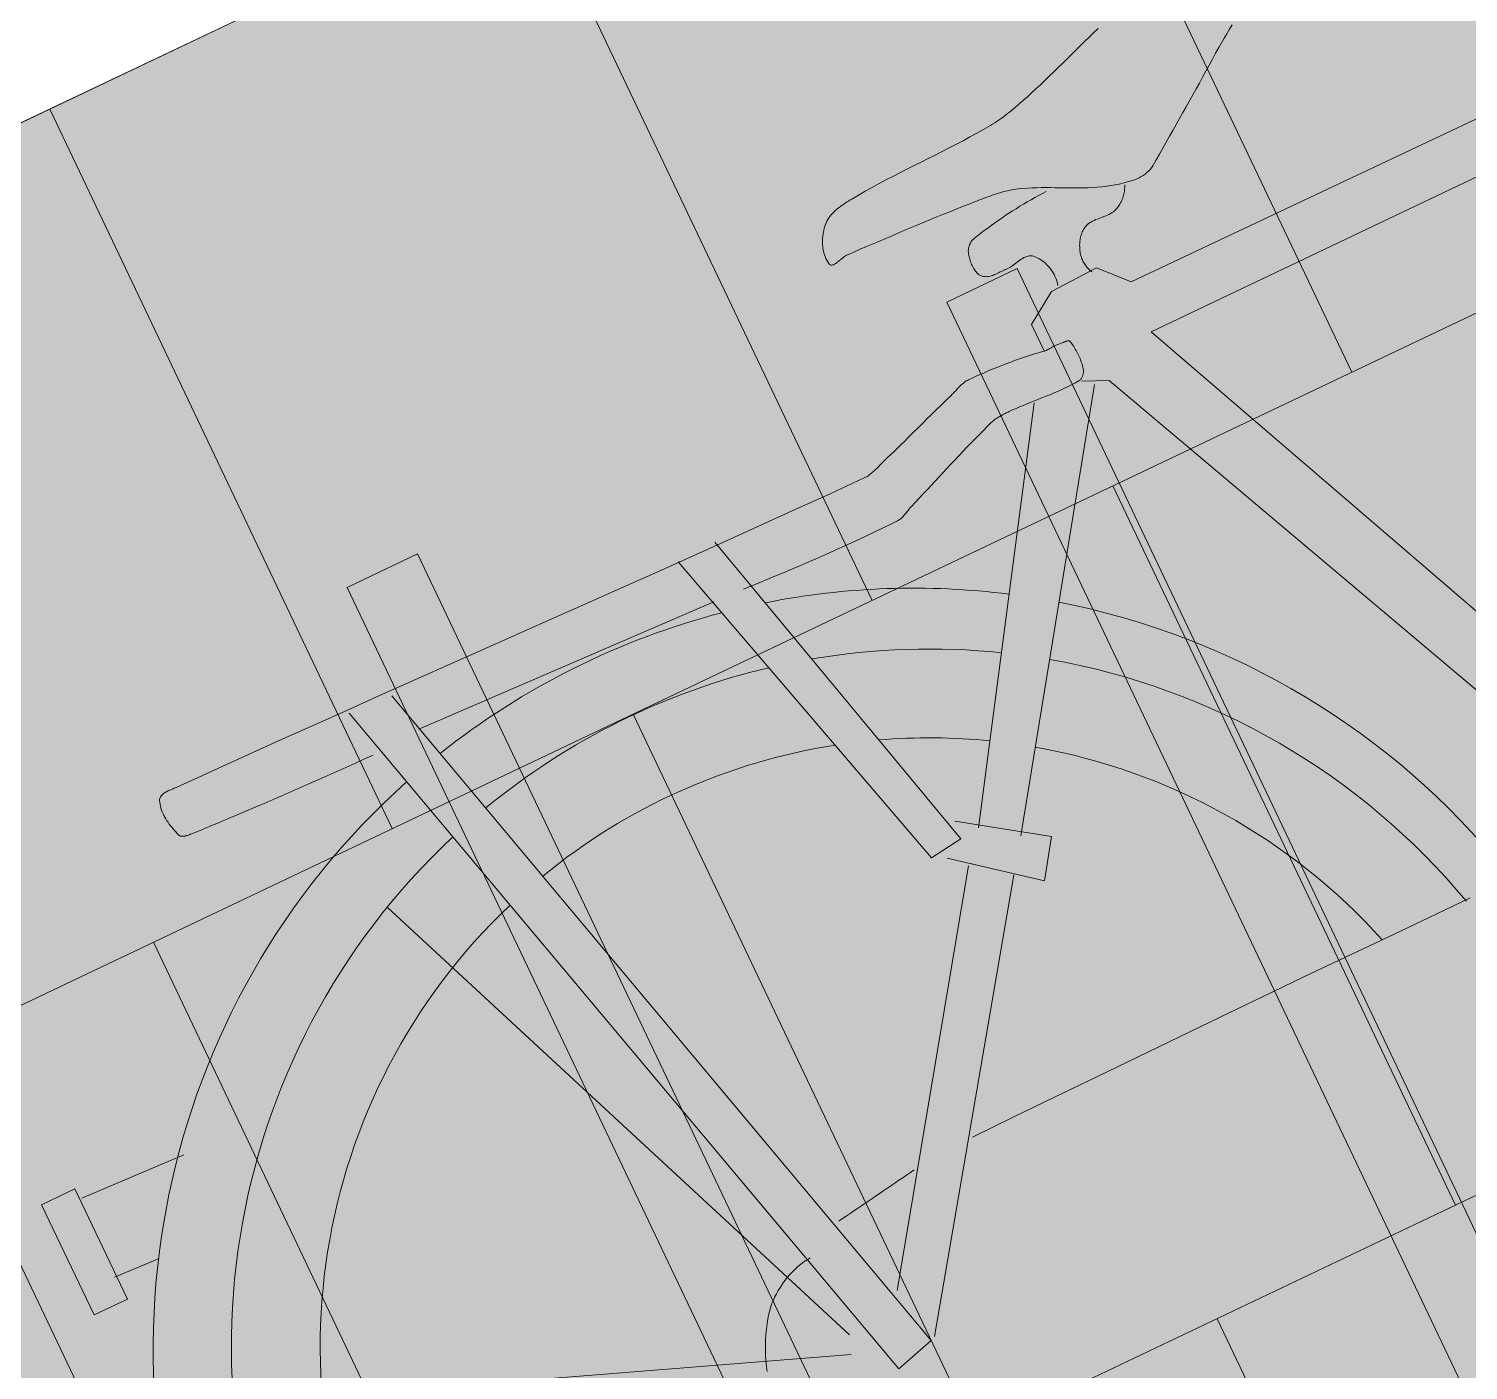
# Model space of a CAD drawing. Header units: metres. Extents: x 678805 to 1359287, y 2747329 to 5497370.
# Drawn here: x 679923.929 to 679925.013, y 2748806.676 to 2748807.686 of the extents above; entities that cross this region are included whole.
import ezdxf

# ---------------------------------------------------------------- set-up
doc = ezdxf.new("R2010")
doc.units = ezdxf.units.M
doc.linetypes.add('XREF_MON_SFT_TREES$0$HIDDEN', pattern=[0.375, 0.25, -0.125])
for name, color, linetype in [('00_XREF_MON_HSC_PAVEMENT', 7, 'Continuous'), ('00_XREF_TWQ_BUILDINGS', 7, 'Continuous'), ('00_XREF_TWQ_SFT_TREES', 7, 'Continuous'), ('XREF_MON_SFT_TREES$0$SL_TREE_CANOPY', 251, 'XREF_MON_SFT_TREES$0$HIDDEN')]:
    doc.layers.add(name, color=color, linetype=linetype)
doc.layers.add('XREF_MON_HSC_FURNITURE$0$03-PG-CBIncluded', color=8, linetype='Continuous', lineweight=5)
for name, color, linetype, lineweight, true_color in [('XREF_MON_HSC_PAVEMENT$0$02-L-Joints-Paviment_07_Precast Concrete Blocks 60X40', 7, 'Continuous', 5, 0x999999), ('XREF_MON_HSC_PAVEMENT$0$03-TR-Pavement_07_Precast Concrete Blocks 20X10', 7, 'Continuous', 5, 0x999999), ('XREF_MON_HSC_PAVEMENT$0$03-TR-Pavement_07_Precast Concrete Blocks 60X40', 7, 'Continuous', 5, 0x999999)]:
    doc.layers.add(name, color=color, linetype=linetype, lineweight=lineweight, true_color=true_color)
doc.layers.add('XREF_MON_SFT_TREES$0$SL_TREE_CERCIDIUM_FLORIDUM', color=7, linetype='Continuous', true_color=0xe0e000)
doc.layers.get('XREF_MON_SFT_TREES$0$SL_TREE_CERCIDIUM_FLORIDUM').off()

# ---------------------------------------------------------------- blocks, each defined once
blk = doc.blocks.new('XREF_MON_SFT_TREES$0$cercidium_floridum')
at = {"layer": 'XREF_MON_SFT_TREES$0$SL_TREE_CANOPY', "linetype": 'XREF_MON_SFT_TREES$0$HIDDEN'}
blk.add_circle((0, 0), 4.5, dxfattribs=at)
blk = doc.blocks.new('XREF_MON_SFT_TREES')
at = {"layer": 'XREF_MON_SFT_TREES$0$SL_TREE_CERCIDIUM_FLORIDUM', "rotation": 25.44812939262281}
blk.add_blockref('XREF_MON_SFT_TREES$0$cercidium_floridum', (679921.6629, 2748805.2112), dxfattribs=at)
blk = doc.blocks.new('XREF_MON_HSC_PAVEMENT')
at = {"layer": 'XREF_MON_HSC_PAVEMENT$0$03-TR-Pavement_07_Precast Concrete Blocks 20X10'}
h = blk.add_hatch(dxfattribs=at)
h.set_pattern_fill('ANSI31', color=256, scale=0.0315, angle=25.5)
h.set_pattern_definition([(70.5, (0, 0), (-0.094275932128, 0.033384858509), [])])
edge = h.paths.add_edge_path()
edge.add_line((679846.7466, 2748785.2543), (679848.5422, 2748781.4775))
edge.add_line((679848.5422, 2748781.4775), (679851.4282, 2748780.4376))
edge.add_line((679851.4282, 2748780.4376), (679855.2731, 2748782.2672))
edge.add_line((679855.2731, 2748782.2672), (679856.2771, 2748785.0943))
edge.add_line((679856.2771, 2748785.0943), (679859.1041, 2748784.0903))
edge.add_line((679859.1041, 2748784.0903), (679862.949, 2748785.9199))
edge.add_line((679862.949, 2748785.9199), (679863.953, 2748788.747))
edge.add_line((679863.953, 2748788.747), (679866.78, 2748787.743))
edge.add_line((679866.78, 2748787.743), (679870.6249, 2748789.5726))
edge.add_line((679870.6249, 2748789.5726), (679871.6291, 2748792.4001))
edge.add_line((679871.6291, 2748792.4001), (679874.4564, 2748791.3955))
edge.add_line((679874.4564, 2748791.3955), (679878.2941, 2748793.222))
edge.add_line((679878.2941, 2748793.222), (679879.3042, 2748796.0521))
edge.add_line((679879.3042, 2748796.0521), (679882.1319, 2748795.0485))
edge.add_line((679882.1319, 2748795.0485), (679885.9757, 2748796.8779))
edge.add_line((679885.9757, 2748796.8779), (679886.9462, 2748799.6107))
edge.add_line((679886.9462, 2748799.6107), (679886.98, 2748799.7043))
edge.add_line((679886.98, 2748799.7043), (679889.8065, 2748798.7005))
edge.add_line((679889.8065, 2748798.7005), (679893.6515, 2748800.5301))
edge.add_line((679893.6515, 2748800.5301), (679894.6548, 2748803.3569))
edge.add_line((679894.6548, 2748803.3569), (679897.4825, 2748802.3532))
edge.add_line((679897.4825, 2748802.3532), (679901.3268, 2748804.1825))
edge.add_line((679901.3268, 2748804.1825), (679902.3301, 2748807.0093))
edge.add_line((679902.3301, 2748807.0093), (679905.1578, 2748806.0056))
edge.add_line((679905.1578, 2748806.0056), (679909.0015, 2748807.8347))
edge.add_line((679909.0015, 2748807.8347), (679909.972, 2748810.5675))
edge.add_line((679909.972, 2748810.5675), (679912.8325, 2748809.6577))
edge.add_line((679912.8325, 2748809.6577), (679916.6768, 2748811.4871))
edge.add_line((679916.6768, 2748811.4871), (679917.6814, 2748814.3144))
edge.add_line((679917.6814, 2748814.3144), (679920.5084, 2748813.3104))
edge.add_line((679920.5084, 2748813.3104), (679924.3521, 2748815.1395))
edge.add_line((679924.3521, 2748815.1395), (679925.3564, 2748817.9659))
edge.add_line((679925.3564, 2748817.9659), (679928.1802, 2748816.9611))
edge.add_line((679928.1802, 2748816.9611), (679932.0253, 2748818.7909))
edge.add_line((679932.0253, 2748818.7909), (679933.0298, 2748821.6178))
edge.add_line((679933.0298, 2748821.6178), (679935.857, 2748820.6143))
edge.add_line((679935.857, 2748820.6143), (679939.7013, 2748822.4436))
edge.add_line((679939.7013, 2748822.4436), (679940.7049, 2748825.2698))
edge.add_line((679940.7049, 2748825.2698), (679943.5546, 2748824.2668))
edge.add_line((679943.5546, 2748824.2668), (679947.4752, 2748826.1436))
edge.add_line((679947.4752, 2748826.1436), (679948.5065, 2748829.0469))
edge.add_line((679948.5065, 2748829.0469), (679946.7081, 2748832.8263))
edge.add_line((679946.7081, 2748832.8263), (679846.7437, 2748785.2568))
at = {"layer": 'XREF_MON_HSC_PAVEMENT$0$02-L-Joints-Paviment_07_Precast Concrete Blocks 60X40'}
for points in [[(679924.6672, 2748807.9698), (679924.925, 2748807.428)], [(679924.306, 2748807.7979), (679924.5639, 2748807.2561)], [(679923.9448, 2748807.626), (679924.2027, 2748807.0842)], [(679924.7452, 2748807.3424), (679925.003, 2748806.8006)], [(679924.384, 2748807.1705), (679924.6418, 2748806.6288)], [(679924.0228, 2748806.9987), (679924.2806, 2748806.4569)], [(679924.8236, 2748806.7152), (679925.0814, 2748806.1735)]]:
    blk.add_lwpolyline(points, dxfattribs=at)
at = {"layer": 'XREF_MON_HSC_PAVEMENT$0$03-TR-Pavement_07_Precast Concrete Blocks 60X40'}
for p, q in [((679914.3718, 2748803.0706), (679964.5775, 2748826.9617)), ((679922.2192, 2748806.1404), (679928.3549, 2748809.0601)), ((679922.477, 2748805.5986), (679928.6127, 2748808.5183))]:
    blk.add_line(p, q, dxfattribs=at)
blk = doc.blocks.new('XREF_MON_HSC_FURNITURE$0$Bicycle rack')
at = {"true_color": 0xfcfcfc}
h = blk.add_hatch(color=7, dxfattribs=at)
h.dxf.hatch_style = 1
h.paths.add_polyline_path([(3659.3427, 29.6215), (3659.3427, 34.4316), (3657.5927, 34.4316), (3657.5927, 29.6215)])
at = {"color": 253}
for p, q in [((3658.1004, 31.5023), (3658.1004, 32.4019)), ((3658.0627, 32.3802), (3658.06, 31.5049)), ((3658.5797, 31.7142), (3658.1004, 31.5023)), ((3658.5871, 31.6699), (3658.12, 31.458)), ((3657.92, 31.6533), (3657.9179, 31.6566)), ((3657.9222, 31.65), (3657.92, 31.6533)), ((3657.9244, 31.6468), (3657.9222, 31.65)), ((3657.9267, 31.6435), (3657.9244, 31.6468)), ((3657.9289, 31.6403), (3657.9267, 31.6435)), ((3657.9319, 31.6362), (3657.9289, 31.6403)), ((3657.9349, 31.6321), (3657.9319, 31.6362)), ((3657.9379, 31.6279), (3657.9349, 31.6321)), ((3657.9409, 31.6238), (3657.9379, 31.6279)), ((3657.9439, 31.6196), (3657.9409, 31.6238)), ((3657.9469, 31.6155), (3657.9439, 31.6196)), ((3657.9498, 31.6113), (3657.9469, 31.6155)), ((3657.9528, 31.6072), (3657.9498, 31.6113)), ((3657.9557, 31.603), (3657.9528, 31.6072)), ((3657.9587, 31.5988), (3657.9557, 31.603)), ((3657.9616, 31.5947), (3657.9587, 31.5988)), ((3657.9646, 31.5905), (3657.9616, 31.5947)), ((3657.9675, 31.5863), (3657.9646, 31.5905)), ((3657.9705, 31.5821), (3657.9675, 31.5863)), ((3657.9734, 31.578), (3657.9705, 31.5821)), ((3657.9763, 31.5738), (3657.9734, 31.578)), ((3657.9792, 31.5696), (3657.9763, 31.5738)), ((3657.9822, 31.5654), (3657.9792, 31.5696)), ((3657.8769, 31.5643), (3657.8784, 31.5598)), ((3657.8784, 31.5598), (3657.8799, 31.5554)), ((3657.9851, 31.5612), (3657.9822, 31.5654)), ((3657.988, 31.557), (3657.9851, 31.5612)), ((3657.9889, 31.5555), (3657.988, 31.557)), ((3657.8799, 31.5554), (3657.8814, 31.551)), ((3657.8814, 31.551), (3657.883, 31.5466)), ((3657.883, 31.5466), (3657.8845, 31.5422)), ((3657.9897, 31.554), (3657.9889, 31.5555)), ((3657.9903, 31.5524), (3657.9897, 31.554)), ((3657.9908, 31.5508), (3657.9903, 31.5524)), ((3657.9912, 31.5491), (3657.9908, 31.5508)), ((3657.9915, 31.5474), (3657.9912, 31.5491)), ((3657.9916, 31.5456), (3657.9915, 31.5474)), ((3657.8845, 31.5422), (3657.8861, 31.5378)), ((3657.8861, 31.5378), (3657.8876, 31.5334)), ((3657.9909, 31.5347), (3657.9912, 31.5366)), ((3657.9912, 31.5366), (3657.9915, 31.5384)), ((3657.9915, 31.5384), (3657.9916, 31.5402)), ((3657.9917, 31.5439), (3657.9916, 31.5456)), ((3657.9916, 31.5402), (3657.9917, 31.5421)), ((3657.9917, 31.5421), (3657.9917, 31.5439)), ((3658.5885, 31.5013), (3658.5885, 31.536)), ((3657.8876, 31.5334), (3657.8892, 31.529)), ((3657.8892, 31.529), (3657.8907, 31.5246)), ((3657.8907, 31.5246), (3657.8922, 31.5202)), ((3657.9884, 31.524), (3657.9889, 31.5257)), ((3657.9889, 31.5257), (3657.9894, 31.5274)), ((3657.9894, 31.5274), (3657.9898, 31.5292)), ((3657.9898, 31.5292), (3657.9902, 31.531)), ((3657.9902, 31.531), (3657.9906, 31.5329)), ((3657.9906, 31.5329), (3657.9909, 31.5347)), ((3657.9919, 31.5318), (3657.9928, 31.5314)), ((3657.9928, 31.5314), (3657.9937, 31.531)), ((3657.9937, 31.531), (3657.9946, 31.5305)), ((3657.9946, 31.5305), (3657.9954, 31.53)), ((3657.9954, 31.53), (3657.9963, 31.5295)), ((3657.9963, 31.5295), (3657.9971, 31.5289)), ((3657.9971, 31.5289), (3657.9979, 31.5283)), ((3657.9979, 31.5283), (3657.9987, 31.5276)), ((3657.9987, 31.5276), (3657.9995, 31.527)), ((3657.9995, 31.527), (3658.0002, 31.5263)), ((3658.0002, 31.5263), (3658.0009, 31.5255)), ((3658.0009, 31.5255), (3658.0016, 31.5248)), ((3658.0016, 31.5248), (3658.0023, 31.524)), ((3657.8922, 31.5202), (3657.8937, 31.5157)), ((3657.8937, 31.5157), (3657.8952, 31.5113)), ((3657.9847, 31.5123), (3657.9859, 31.5156)), ((3657.9859, 31.5156), (3657.987, 31.5189)), ((3657.987, 31.5189), (3657.988, 31.5223)), ((3657.988, 31.5223), (3657.9884, 31.524)), ((3658.0023, 31.524), (3658.0029, 31.5232)), ((3658.0029, 31.5232), (3658.0035, 31.5223)), ((3658.0035, 31.5223), (3658.004, 31.5215)), ((3658.004, 31.5215), (3658.0045, 31.5206)), ((3658.0045, 31.5206), (3658.005, 31.5197)), ((3658.005, 31.5197), (3658.0054, 31.5188)), ((3658.0054, 31.5188), (3658.0058, 31.5179)), ((3658.0058, 31.5179), (3658.0062, 31.5167)), ((3658.0062, 31.5167), (3658.0065, 31.5154)), ((3658.0065, 31.5154), (3658.0067, 31.5142)), ((3658.0067, 31.5142), (3658.0068, 31.5129)), ((3657.8952, 31.5113), (3657.8966, 31.5069)), ((3657.8966, 31.5069), (3657.898, 31.5024)), ((3657.898, 31.5024), (3657.8994, 31.4979)), ((3657.9791, 31.4995), (3657.9806, 31.5026)), ((3657.9806, 31.5026), (3657.982, 31.5058)), ((3657.982, 31.5058), (3657.9834, 31.5091)), ((3657.9834, 31.5091), (3657.9847, 31.5123)), ((3658.0064, 31.5035), (3658.0063, 31.5021)), ((3658.0065, 31.5048), (3658.0064, 31.5035)), ((3658.0066, 31.5062), (3658.0065, 31.5048)), ((3658.0067, 31.5075), (3658.0066, 31.5062)), ((3658.0068, 31.5089), (3658.0067, 31.5075)), ((3658.0068, 31.5129), (3658.0069, 31.5115)), ((3658.0069, 31.5102), (3658.0068, 31.5089)), ((3658.0069, 31.5115), (3658.0069, 31.5102)), ((3658.06, 31.5049), (3658.0392, 31.4858)), ((3657.8994, 31.4979), (3657.9, 31.4961)), ((3657.9, 31.4961), (3657.9005, 31.4942)), ((3657.9005, 31.4942), (3657.9011, 31.4923)), ((3657.9011, 31.4923), (3657.9016, 31.4904)), ((3657.9745, 31.49), (3657.9761, 31.4931)), ((3657.9761, 31.4931), (3657.9776, 31.4963)), ((3657.9776, 31.4963), (3657.9791, 31.4995)), ((3658.0063, 31.5021), (3658.0062, 31.5008)), ((3658.0062, 31.5008), (3658.0062, 31.4995)), ((3658.0062, 31.4995), (3658.0062, 31.4981)), ((3658.0062, 31.4981), (3658.0063, 31.4968)), ((3658.0063, 31.4968), (3658.0064, 31.4956)), ((3658.0064, 31.4956), (3658.0067, 31.4943)), ((3658.0067, 31.4943), (3658.007, 31.4931)), ((3658.007, 31.4931), (3658.0075, 31.4919)), ((3658.0075, 31.4919), (3658.008, 31.491)), ((3658.5885, 31.4667), (3658.5885, 31.5013)), ((3657.9016, 31.4904), (3657.9022, 31.4885)), ((3657.9022, 31.4885), (3657.9027, 31.4866)), ((3657.9027, 31.4866), (3657.9033, 31.4847)), ((3657.9033, 31.4847), (3657.9038, 31.4828)), ((3657.9038, 31.4828), (3657.9043, 31.4809)), ((3657.9043, 31.4809), (3657.9047, 31.479)), ((3657.9698, 31.4805), (3657.9714, 31.4837)), ((3657.9714, 31.4837), (3657.973, 31.4868)), ((3657.973, 31.4868), (3657.9745, 31.49)), ((3658.008, 31.491), (3658.0084, 31.4901)), ((3658.0084, 31.4901), (3658.009, 31.4893)), ((3658.009, 31.4893), (3658.0096, 31.4885)), ((3658.0096, 31.4885), (3658.0102, 31.4877)), ((3658.0102, 31.4877), (3658.0109, 31.487)), ((3658.0109, 31.487), (3658.0116, 31.4863)), ((3658.0116, 31.4863), (3658.0124, 31.4856)), ((3658.0124, 31.4856), (3658.0132, 31.4849)), ((3658.0132, 31.4849), (3658.014, 31.4843)), ((3658.014, 31.4843), (3658.0148, 31.4837)), ((3658.0148, 31.4837), (3658.0157, 31.4831)), ((3658.0157, 31.4831), (3658.0166, 31.4826)), ((3658.0166, 31.4826), (3658.0175, 31.4821)), ((3658.0175, 31.4821), (3658.0184, 31.4816)), ((3658.0184, 31.4816), (3658.0194, 31.4812)), ((3658.0194, 31.4812), (3658.0203, 31.4808)), ((3658.0203, 31.4808), (3658.0213, 31.4804)), ((3658.0389, 31.4807), (3658.0397, 31.481)), ((3658.0392, 31.4858), (3658.0409, 31.4476)), ((3658.0397, 31.481), (3658.0405, 31.4814)), ((3657.9047, 31.479), (3657.9052, 31.4771)), ((3657.9052, 31.4771), (3657.9056, 31.4752)), ((3657.9056, 31.4752), (3657.906, 31.4733)), ((3657.906, 31.4733), (3657.9064, 31.4714)), ((3657.9064, 31.4714), (3657.9068, 31.4694)), ((3657.964, 31.4678), (3657.9654, 31.471)), ((3657.9654, 31.471), (3657.9668, 31.4742)), ((3657.9668, 31.4742), (3657.9683, 31.4774)), ((3657.9683, 31.4774), (3657.9698, 31.4805)), ((3657.971, 31.4762), (3657.9712, 31.473)), ((3657.9712, 31.473), (3657.9713, 31.4698)), ((3658.0213, 31.4804), (3658.0222, 31.48)), ((3658.0222, 31.48), (3658.0231, 31.4797)), ((3658.0231, 31.4797), (3658.024, 31.4795)), ((3658.024, 31.4795), (3658.0248, 31.4793)), ((3658.0248, 31.4793), (3658.0257, 31.4791)), ((3658.0257, 31.4791), (3658.0266, 31.4789)), ((3658.0266, 31.4789), (3658.0275, 31.4788)), ((3658.0275, 31.4788), (3658.0284, 31.4788)), ((3658.0284, 31.4788), (3658.0293, 31.4787)), ((3658.0293, 31.4787), (3658.0302, 31.4788)), ((3658.0302, 31.4788), (3658.0311, 31.4788)), ((3658.0311, 31.4788), (3658.032, 31.4789)), ((3658.032, 31.4789), (3658.0329, 31.479)), ((3658.0329, 31.479), (3658.0338, 31.4791)), ((3658.0338, 31.4791), (3658.0347, 31.4793)), ((3658.0347, 31.4793), (3658.0356, 31.4795)), ((3658.0356, 31.4795), (3658.0364, 31.4797)), ((3658.0364, 31.4797), (3658.0373, 31.48)), ((3658.0373, 31.48), (3658.0381, 31.4803)), ((3658.0381, 31.4803), (3658.0389, 31.4807)), ((3657.9068, 31.4694), (3657.9071, 31.4675)), ((3657.9071, 31.4675), (3657.9074, 31.4656)), ((3657.9074, 31.4656), (3657.9077, 31.4636)), ((3657.9077, 31.4636), (3657.9079, 31.4617)), ((3657.9079, 31.4617), (3657.9081, 31.4597)), ((3657.9081, 31.4597), (3657.9086, 31.4538)), ((3657.9602, 31.458), (3657.9614, 31.4613)), ((3657.9614, 31.4613), (3657.9626, 31.4646)), ((3657.9626, 31.4646), (3657.964, 31.4678)), ((3657.9713, 31.4698), (3657.9715, 31.4665)), ((3657.9715, 31.4665), (3657.9718, 31.4633)), ((3657.9718, 31.4633), (3657.972, 31.46)), ((3657.972, 31.46), (3657.9723, 31.4568)), ((3658.5885, 31.432), (3658.5885, 31.4667)), ((3657.9086, 31.4538), (3657.909, 31.448)), ((3657.9573, 31.4467), (3657.9576, 31.4483)), ((3657.9576, 31.4483), (3657.958, 31.45)), ((3657.958, 31.45), (3657.9584, 31.4516)), ((3657.9584, 31.4516), (3657.9588, 31.4532)), ((3657.9588, 31.4532), (3657.9592, 31.4548)), ((3657.9592, 31.4548), (3657.9597, 31.4564)), ((3657.9597, 31.4564), (3657.9602, 31.458)), ((3657.9723, 31.4568), (3657.9726, 31.4536)), ((3657.9726, 31.4536), (3657.973, 31.4503)), ((3657.973, 31.4503), (3657.9734, 31.4471)), ((3658.012, 31.4477), (3658.0131, 31.4487)), ((3658.0131, 31.4487), (3658.0143, 31.4496)), ((3658.0143, 31.4496), (3658.0155, 31.4504)), ((3658.0155, 31.4504), (3658.0168, 31.4512)), ((3658.0168, 31.4512), (3658.0182, 31.4519)), ((3658.0182, 31.4519), (3658.0196, 31.4525)), ((3658.0196, 31.4525), (3658.021, 31.453)), ((3658.021, 31.453), (3658.0225, 31.4535)), ((3658.0225, 31.4535), (3658.0239, 31.4539)), ((3658.0239, 31.4539), (3658.0255, 31.4543)), ((3658.0255, 31.4543), (3658.027, 31.4545)), ((3658.027, 31.4545), (3658.0285, 31.4547)), ((3658.0285, 31.4547), (3658.03, 31.4548)), ((3658.03, 31.4548), (3658.0315, 31.4548)), ((3658.0315, 31.4548), (3658.033, 31.4548)), ((3658.033, 31.4548), (3658.0345, 31.4546)), ((3658.0345, 31.4546), (3658.036, 31.4544)), ((3658.036, 31.4544), (3658.0374, 31.4541)), ((3658.0374, 31.4541), (3658.0388, 31.4537)), ((3658.12, 31.458), (3658.1113, 31.4389)), ((3657.909, 31.448), (3657.9093, 31.4421)), ((3657.9093, 31.4421), (3657.9096, 31.4362)), ((3657.956, 31.4367), (3657.9561, 31.4384)), ((3657.9561, 31.4384), (3657.9563, 31.44)), ((3657.9563, 31.44), (3657.9566, 31.4417)), ((3657.9566, 31.4417), (3657.9568, 31.4434)), ((3657.9568, 31.4434), (3657.9571, 31.445)), ((3657.9571, 31.445), (3657.9573, 31.4467)), ((3657.9734, 31.4471), (3657.9738, 31.4439)), ((3657.9738, 31.4439), (3657.9742, 31.4407)), ((3657.9742, 31.4407), (3657.9747, 31.4375)), ((3657.9747, 31.4375), (3657.9752, 31.4343)), ((3658.0088, 31.4408), (3658.0089, 31.4419)), ((3658.0088, 31.4397), (3658.0088, 31.4408)), ((3658.0089, 31.4386), (3658.0088, 31.4397)), ((3658.0089, 31.4419), (3658.0091, 31.443)), ((3658.0091, 31.4374), (3658.0089, 31.4386)), ((3658.0091, 31.443), (3658.0093, 31.444)), ((3658.0093, 31.4362), (3658.0091, 31.4374)), ((3658.0093, 31.444), (3658.0098, 31.445)), ((3658.0098, 31.445), (3658.0103, 31.4459)), ((3658.0103, 31.4459), (3658.011, 31.4467)), ((3658.011, 31.4467), (3658.012, 31.4477)), ((3658.0409, 31.4476), (3658.0566, 31.4233)), ((3658.0791, 31.4382), (3658.079, 31.4375)), ((3658.079, 31.4375), (3658.079, 31.4368)), ((3658.0792, 31.4389), (3658.0791, 31.4382)), ((3658.0793, 31.4408), (3658.0792, 31.4404)), ((3658.0792, 31.4404), (3658.0792, 31.4401)), ((3658.0792, 31.4401), (3658.0792, 31.4398)), ((3658.0792, 31.4398), (3658.0792, 31.4395)), ((3658.0792, 31.4395), (3658.0792, 31.4392)), ((3658.0792, 31.4392), (3658.0792, 31.4389)), ((3658.0794, 31.4417), (3658.0793, 31.4414)), ((3658.0793, 31.4414), (3658.0793, 31.4411)), ((3658.0793, 31.4411), (3658.0793, 31.4408)), ((3658.0795, 31.4423), (3658.0794, 31.442)), ((3658.0794, 31.442), (3658.0794, 31.4417)), ((3658.0796, 31.4426), (3658.0795, 31.4423)), ((3658.0798, 31.4432), (3658.0796, 31.4429)), ((3658.0796, 31.4429), (3658.0796, 31.4426)), ((3658.0799, 31.4434), (3658.0798, 31.4432)), ((3658.08, 31.4436), (3658.0799, 31.4434)), ((3658.0802, 31.4438), (3658.08, 31.4436)), ((3658.0804, 31.4439), (3658.0802, 31.4438)), ((3658.0806, 31.444), (3658.0804, 31.4439)), ((3658.0809, 31.4441), (3658.0806, 31.444)), ((3658.082, 31.4443), (3658.0809, 31.4441)), ((3658.0831, 31.4445), (3658.082, 31.4443)), ((3658.0842, 31.4447), (3658.0831, 31.4445)), ((3658.0854, 31.4449), (3658.0842, 31.4447)), ((3658.0865, 31.445), (3658.0854, 31.4449)), ((3658.0876, 31.4451), (3658.0865, 31.445)), ((3658.0888, 31.4452), (3658.0876, 31.4451)), ((3658.0899, 31.4453), (3658.0888, 31.4452)), ((3658.091, 31.4453), (3658.0899, 31.4453)), ((3658.0922, 31.4453), (3658.091, 31.4453)), ((3658.0933, 31.4453), (3658.0922, 31.4453)), ((3658.0945, 31.4453), (3658.0933, 31.4453)), ((3658.0956, 31.4452), (3658.0945, 31.4453)), ((3658.0967, 31.4452), (3658.0956, 31.4452)), ((3658.0979, 31.4451), (3658.0967, 31.4452)), ((3658.099, 31.4449), (3658.0979, 31.4451)), ((3658.1001, 31.4448), (3658.099, 31.4449)), ((3658.1013, 31.4446), (3658.1001, 31.4448)), ((3658.1024, 31.4444), (3658.1013, 31.4446)), ((3658.1035, 31.4441), (3658.1024, 31.4444)), ((3658.1039, 31.444), (3658.1035, 31.4441)), ((3658.1044, 31.4438), (3658.1039, 31.444)), ((3658.1049, 31.4436), (3658.1044, 31.4438)), ((3658.1054, 31.4434), (3658.1049, 31.4436)), ((3658.1059, 31.4432), (3658.1054, 31.4434)), ((3658.1063, 31.4429), (3658.1059, 31.4432)), ((3658.1068, 31.4426), (3658.1063, 31.4429)), ((3658.1072, 31.4423), (3658.1068, 31.4426)), ((3658.1076, 31.4419), (3658.1072, 31.4423)), ((3658.108, 31.4416), (3658.1076, 31.4419)), ((3658.1084, 31.4412), (3658.108, 31.4416)), ((3658.1088, 31.4408), (3658.1084, 31.4412)), ((3658.1091, 31.4404), (3658.1088, 31.4408)), ((3658.1094, 31.44), (3658.1091, 31.4404)), ((3658.1097, 31.4395), (3658.1094, 31.44)), ((3658.1099, 31.4391), (3658.1097, 31.4395)), ((3658.1101, 31.4386), (3658.1099, 31.4391)), ((3658.1102, 31.4381), (3658.1101, 31.4386)), ((3658.1103, 31.4376), (3658.1102, 31.4381)), ((3658.1104, 31.4372), (3658.1103, 31.4376)), ((3658.4009, 31.2505), (3658.1178, 31.4467)), ((3657.9096, 31.4362), (3657.9098, 31.4302)), ((3657.9098, 31.4302), (3657.91, 31.4243)), ((3657.955, 31.425), (3657.9551, 31.4267)), ((3657.9551, 31.4267), (3657.9552, 31.4283)), ((3657.9552, 31.4283), (3657.9554, 31.43)), ((3657.9554, 31.43), (3657.9555, 31.4317)), ((3657.9555, 31.4317), (3657.9556, 31.4334)), ((3657.9556, 31.4334), (3657.9558, 31.435)), ((3657.9558, 31.435), (3657.956, 31.4367)), ((3657.9752, 31.4343), (3657.9758, 31.431)), ((3657.9758, 31.431), (3657.9764, 31.4279)), ((3657.9764, 31.4279), (3657.977, 31.4247)), ((3658.0095, 31.435), (3658.0093, 31.4362)), ((3658.0098, 31.4337), (3658.0095, 31.435)), ((3658.01, 31.4325), (3658.0098, 31.4337)), ((3658.0103, 31.4313), (3658.01, 31.4325)), ((3658.0105, 31.4301), (3658.0103, 31.4313)), ((3658.0107, 31.4288), (3658.0105, 31.4301)), ((3658.0109, 31.4276), (3658.0107, 31.4288)), ((3658.011, 31.4264), (3658.0109, 31.4276)), ((3658.0789, 31.434), (3658.0788, 31.4333)), ((3658.0788, 31.4333), (3658.0788, 31.4326)), ((3658.0788, 31.4326), (3658.0788, 31.432)), ((3658.0788, 31.432), (3658.0788, 31.4313)), ((3658.0788, 31.4313), (3658.0788, 31.4306)), ((3658.0788, 31.4306), (3658.0789, 31.4299)), ((3658.079, 31.4368), (3658.0789, 31.4361)), ((3658.0789, 31.4361), (3658.0789, 31.4354)), ((3658.0789, 31.4354), (3658.0789, 31.4347)), ((3658.0789, 31.4347), (3658.0789, 31.434)), ((3658.0789, 31.4299), (3658.0789, 31.4292)), ((3658.0789, 31.4292), (3658.0789, 31.4285)), ((3658.0789, 31.4285), (3658.0789, 31.4278)), ((3658.0789, 31.4278), (3658.079, 31.4271)), ((3658.079, 31.4271), (3658.079, 31.4264)), ((3658.1106, 31.4343), (3658.1104, 31.4372)), ((3658.1107, 31.4314), (3658.1106, 31.4343)), ((3658.1108, 31.4286), (3658.1107, 31.4314)), ((3658.1108, 31.4257), (3658.1108, 31.4286)), ((3658.5885, 31.3974), (3658.5885, 31.432)), ((3657.91, 31.4243), (3657.9102, 31.4184)), ((3657.9102, 31.4184), (3657.9103, 31.4125)), ((3657.9542, 31.4146), (3657.9546, 31.4198)), ((3657.9546, 31.4198), (3657.955, 31.425)), ((3657.977, 31.4247), (3657.9776, 31.4215)), ((3657.9776, 31.4215), (3657.9783, 31.4183)), ((3657.9783, 31.4183), (3657.979, 31.4151)), ((3658.0109, 31.4232), (3658.011, 31.4241)), ((3658.0109, 31.4222), (3658.0109, 31.4232)), ((3658.0109, 31.4211), (3658.0109, 31.4222)), ((3658.0109, 31.4201), (3658.0109, 31.4211)), ((3658.0109, 31.419), (3658.0109, 31.4201)), ((3658.0109, 31.418), (3658.0109, 31.419)), ((3658.0109, 31.4169), (3658.0109, 31.418)), ((3658.0109, 31.4159), (3658.0109, 31.4169)), ((3658.0109, 31.4148), (3658.0109, 31.4159)), ((3658.011, 31.4253), (3658.011, 31.4264)), ((3658.011, 31.4241), (3658.011, 31.4253)), ((3658.0566, 31.4233), (3658.0792, 31.4233)), ((3658.0777, 31.4157), (3658.0773, 31.4126)), ((3658.0782, 31.4188), (3658.0777, 31.4157)), ((3658.0786, 31.4219), (3658.0782, 31.4188)), ((3658.0792, 31.425), (3658.0786, 31.4219)), ((3658.079, 31.4264), (3658.0791, 31.4257)), ((3658.0791, 31.4257), (3658.0792, 31.425)), ((3658.1105, 31.4143), (3658.1106, 31.4171)), ((3658.1106, 31.4171), (3658.1107, 31.42)), ((3658.1107, 31.42), (3658.1108, 31.4229)), ((3658.1108, 31.4229), (3658.1108, 31.4257)), ((3657.9103, 31.4125), (3657.9105, 31.4066)), ((3657.9105, 31.4066), (3657.9106, 31.4007)), ((3657.9536, 31.4042), (3657.9539, 31.4094)), ((3657.9539, 31.4094), (3657.9542, 31.4146)), ((3657.979, 31.4151), (3657.9797, 31.412)), ((3657.9797, 31.412), (3657.9799, 31.4114)), ((3657.9799, 31.4114), (3657.9801, 31.4108)), ((3657.9801, 31.4108), (3657.9803, 31.4102)), ((3657.9803, 31.4102), (3657.9806, 31.4096)), ((3657.9806, 31.4096), (3657.9809, 31.4091)), ((3657.9809, 31.4091), (3657.9813, 31.4085)), ((3657.9813, 31.4085), (3657.9816, 31.408)), ((3657.9816, 31.408), (3657.9821, 31.4075)), ((3657.9821, 31.4075), (3657.9825, 31.407)), ((3657.9825, 31.407), (3657.9829, 31.4065)), ((3657.9829, 31.4065), (3657.9834, 31.4061)), ((3657.9834, 31.4061), (3657.9839, 31.4056)), ((3657.9839, 31.4056), (3657.9844, 31.4052)), ((3657.9844, 31.4052), (3657.985, 31.4049)), ((3657.985, 31.4049), (3657.9855, 31.4045)), ((3658.0068, 31.4044), (3658.0075, 31.405)), ((3658.0075, 31.405), (3658.0082, 31.4057)), ((3658.0082, 31.4057), (3658.0088, 31.4065)), ((3658.0088, 31.4065), (3658.0092, 31.4073)), ((3658.0092, 31.4073), (3658.0097, 31.4081)), ((3658.0097, 31.4081), (3658.01, 31.409)), ((3658.01, 31.409), (3658.0103, 31.4099)), ((3658.0103, 31.4099), (3658.0105, 31.4108)), ((3658.0105, 31.4108), (3658.0106, 31.4118)), ((3658.0106, 31.4118), (3658.0108, 31.4128)), ((3658.0108, 31.4138), (3658.0109, 31.4148)), ((3658.0108, 31.4128), (3658.0108, 31.4138)), ((3658.0765, 31.4064), (3658.0761, 31.4032)), ((3658.0769, 31.4095), (3658.0765, 31.4064)), ((3658.0773, 31.4126), (3658.0769, 31.4095)), ((3658.1097, 31.4028), (3658.1099, 31.4057)), ((3658.1099, 31.4057), (3658.1101, 31.4085)), ((3658.1101, 31.4085), (3658.1103, 31.4114)), ((3658.1103, 31.4114), (3658.1105, 31.4143)), ((3657.9106, 31.4007), (3657.9107, 31.3948)), ((3657.9107, 31.3948), (3657.9108, 31.3889)), ((3657.953, 31.3938), (3657.9533, 31.399)), ((3657.9533, 31.399), (3657.9536, 31.4042)), ((3657.9855, 31.4045), (3657.9861, 31.4042)), ((3657.9861, 31.4042), (3657.9866, 31.4039)), ((3657.9866, 31.4039), (3657.9872, 31.4037)), ((3657.9872, 31.4037), (3657.9878, 31.4035)), ((3657.9878, 31.4035), (3657.9884, 31.4033)), ((3657.9884, 31.4033), (3657.9894, 31.4031)), ((3657.9894, 31.4031), (3657.9903, 31.4029)), ((3657.9903, 31.4029), (3657.9913, 31.4027)), ((3657.9913, 31.4027), (3657.9923, 31.4025)), ((3657.9923, 31.4025), (3657.9934, 31.4023)), ((3657.9934, 31.4023), (3657.9944, 31.4022)), ((3657.9944, 31.4022), (3657.9954, 31.4021)), ((3657.9954, 31.4021), (3657.9965, 31.402)), ((3657.9965, 31.402), (3657.9975, 31.402)), ((3657.9975, 31.402), (3657.9985, 31.402)), ((3657.9985, 31.402), (3657.9995, 31.402)), ((3657.9995, 31.402), (3658.0005, 31.4021)), ((3658.0005, 31.4021), (3658.0015, 31.4023)), ((3658.0015, 31.4023), (3658.0025, 31.4025)), ((3658.0025, 31.4025), (3658.0034, 31.4027)), ((3658.0034, 31.4027), (3658.0043, 31.403)), ((3658.0043, 31.403), (3658.0052, 31.4034)), ((3658.0052, 31.4034), (3658.006, 31.4039)), ((3658.006, 31.4039), (3658.0068, 31.4044)), ((3658.0755, 31.397), (3658.0752, 31.3939)), ((3658.0758, 31.4001), (3658.0755, 31.397)), ((3658.0761, 31.4032), (3658.0758, 31.4001)), ((3658.109, 31.3913), (3658.1092, 31.3942)), ((3658.1092, 31.3942), (3658.1093, 31.3971)), ((3658.1093, 31.3971), (3658.1095, 31.3999)), ((3658.1095, 31.3999), (3658.1097, 31.4028)), ((3658.3818, 31.2244), (3658.1108, 31.3998)), ((3658.5886, 31.3627), (3658.5885, 31.3974)), ((3657.9108, 31.3889), (3657.911, 31.3829)), ((3657.9522, 31.3781), (3657.9524, 31.3834)), ((3657.9524, 31.3834), (3657.9527, 31.3886)), ((3657.9527, 31.3886), (3657.953, 31.3938)), ((3658.0746, 31.3845), (3658.0744, 31.3813)), ((3658.0748, 31.3876), (3658.0746, 31.3845)), ((3658.075, 31.3907), (3658.0748, 31.3876)), ((3658.0752, 31.3939), (3658.075, 31.3907)), ((3658.1087, 31.3827), (3658.1088, 31.3856)), ((3658.1088, 31.3856), (3658.1089, 31.3885)), ((3658.1089, 31.3885), (3658.109, 31.3913)), ((3657.911, 31.3829), (3657.9112, 31.377)), ((3657.9112, 31.377), (3657.9114, 31.3711)), ((3657.9517, 31.3677), (3657.952, 31.3729)), ((3657.952, 31.3729), (3657.9522, 31.3781)), ((3658.0742, 31.375), (3658.0741, 31.3719)), ((3658.0743, 31.3782), (3658.0742, 31.375)), ((3658.0744, 31.3813), (3658.0743, 31.3782)), ((3658.1087, 31.3799), (3658.1087, 31.3827)), ((3658.1087, 31.3791), (3658.1087, 31.3799)), ((3658.1087, 31.3783), (3658.1087, 31.3791)), ((3658.1087, 31.3775), (3658.1087, 31.3783)), ((3658.1087, 31.3767), (3658.1087, 31.3775)), ((3658.1087, 31.3759), (3658.1087, 31.3767)), ((3658.1087, 31.3751), (3658.1087, 31.3759)), ((3658.1088, 31.3743), (3658.1087, 31.3751)), ((3658.1088, 31.3735), (3658.1088, 31.3743)), ((3658.1088, 31.3727), (3658.1088, 31.3735)), ((3658.1089, 31.3719), (3658.1088, 31.3727)), ((3657.9114, 31.3711), (3657.9116, 31.3652)), ((3657.9116, 31.3652), (3657.912, 31.3593)), ((3657.9513, 31.3573), (3657.9515, 31.3625)), ((3657.9515, 31.3625), (3657.9517, 31.3677)), ((3658.074, 31.3656), (3658.0739, 31.3625)), ((3658.0739, 31.3625), (3658.074, 31.3616)), ((3658.0741, 31.3719), (3658.074, 31.3688)), ((3658.074, 31.3688), (3658.074, 31.3656)), ((3658.074, 31.3616), (3658.074, 31.3607)), ((3658.109, 31.3711), (3658.1089, 31.3719)), ((3658.1091, 31.3704), (3658.109, 31.3711)), ((3658.1092, 31.3696), (3658.1091, 31.3704)), ((3658.1093, 31.3688), (3658.1092, 31.3696)), ((3658.1094, 31.368), (3658.1093, 31.3688)), ((3658.1096, 31.3673), (3658.1094, 31.368)), ((3658.1098, 31.3665), (3658.1096, 31.3673)), ((3658.11, 31.3657), (3658.1098, 31.3665)), ((3658.1102, 31.365), (3658.11, 31.3657)), ((3658.1104, 31.3642), (3658.1102, 31.365)), ((3658.1118, 31.3601), (3658.1104, 31.3642)), ((3658.5887, 31.3281), (3658.5886, 31.3627)), ((3657.912, 31.3593), (3657.9123, 31.3534)), ((3657.9123, 31.3534), (3657.9128, 31.3475)), ((3657.9509, 31.3469), (3657.9511, 31.3521)), ((3657.9511, 31.3521), (3657.9513, 31.3573)), ((3658.074, 31.3607), (3658.0741, 31.3598)), ((3658.0741, 31.3598), (3658.0743, 31.3589)), ((3658.0743, 31.3589), (3658.0745, 31.358)), ((3658.0745, 31.358), (3658.0747, 31.3572)), ((3658.0747, 31.3572), (3658.075, 31.3563)), ((3658.075, 31.3563), (3658.0752, 31.3554)), ((3658.0752, 31.3554), (3658.0755, 31.3545)), ((3658.0755, 31.3545), (3658.0758, 31.3537)), ((3658.0758, 31.3537), (3658.0762, 31.3528)), ((3658.0762, 31.3528), (3658.0765, 31.352)), ((3658.0765, 31.352), (3658.0768, 31.3511)), ((3658.0768, 31.3511), (3658.0772, 31.3503)), ((3658.1133, 31.356), (3658.1118, 31.3601)), ((3658.1148, 31.3519), (3658.1133, 31.356)), ((3658.1163, 31.3478), (3658.1148, 31.3519)), ((3657.9128, 31.3475), (3657.9133, 31.3416)), ((3657.9133, 31.3416), (3657.9134, 31.3403)), ((3657.9134, 31.3403), (3657.9136, 31.3389)), ((3657.9504, 31.3364), (3657.9506, 31.3417)), ((3657.9506, 31.3417), (3657.9509, 31.3469)), ((3658.0772, 31.3503), (3658.0775, 31.3494)), ((3658.0775, 31.3494), (3658.0779, 31.3485)), ((3658.0779, 31.3485), (3658.0782, 31.3477)), ((3658.0782, 31.3477), (3658.0785, 31.3468)), ((3658.0785, 31.3468), (3658.0789, 31.346)), ((3658.0789, 31.346), (3658.0792, 31.3451)), ((3658.0792, 31.3451), (3658.0803, 31.3418)), ((3658.0803, 31.3418), (3658.0814, 31.3385)), ((3658.1178, 31.3437), (3658.1163, 31.3478)), ((3658.1193, 31.3396), (3658.1178, 31.3437)), ((3657.9136, 31.3389), (3657.9137, 31.3375)), ((3657.9137, 31.3375), (3657.9139, 31.3361)), ((3657.9139, 31.3361), (3657.9141, 31.3346)), ((3657.9141, 31.3346), (3657.9143, 31.3332)), ((3657.9143, 31.3332), (3657.9146, 31.3318)), ((3657.9146, 31.3318), (3657.9149, 31.3304)), ((3657.9149, 31.3304), (3657.9152, 31.329)), ((3657.9152, 31.329), (3657.9155, 31.3276)), ((3657.95, 31.326), (3657.9502, 31.3312)), ((3657.9502, 31.3312), (3657.9504, 31.3364)), ((3658.0814, 31.3385), (3658.0825, 31.3352)), ((3658.0825, 31.3352), (3658.0836, 31.3319)), ((3658.0836, 31.3319), (3658.0848, 31.3286)), ((3658.1209, 31.3355), (3658.1193, 31.3396)), ((3658.1225, 31.3314), (3658.1209, 31.3355)), ((3658.1241, 31.3273), (3658.1225, 31.3314)), ((3657.9155, 31.3276), (3657.9159, 31.3263)), ((3657.9159, 31.3263), (3657.9164, 31.3249)), ((3657.9164, 31.3249), (3657.9169, 31.3236)), ((3657.9169, 31.3236), (3657.9174, 31.3224)), ((3657.9174, 31.3224), (3657.918, 31.3211)), ((3657.918, 31.3211), (3657.9187, 31.3199)), ((3657.9187, 31.3199), (3657.9194, 31.3188)), ((3657.9194, 31.3188), (3657.9202, 31.3177)), ((3657.9498, 31.3208), (3657.95, 31.326)), ((3657.9498, 31.32), (3657.9498, 31.3208)), ((3657.9499, 31.3191), (3657.9498, 31.32)), ((3657.95, 31.3182), (3657.9499, 31.3191)), ((3657.9502, 31.3173), (3657.95, 31.3182)), ((3658.0848, 31.3286), (3658.0859, 31.3253)), ((3658.0859, 31.3253), (3658.087, 31.322)), ((3658.087, 31.322), (3658.0882, 31.3187)), ((3658.0882, 31.3187), (3658.0893, 31.3154)), ((3658.1257, 31.3233), (3658.1241, 31.3273)), ((3658.1273, 31.3192), (3658.1257, 31.3233)), ((3658.1289, 31.3151), (3658.1273, 31.3192)), ((3658.5889, 31.2935), (3658.5887, 31.3281)), ((3657.9202, 31.3177), (3657.9211, 31.3166)), ((3657.9211, 31.3166), (3657.922, 31.3156)), ((3657.922, 31.3156), (3657.9231, 31.3146)), ((3657.9231, 31.3146), (3657.9242, 31.3136)), ((3657.9242, 31.3136), (3657.9254, 31.3126)), ((3657.9254, 31.3126), (3657.9266, 31.3117)), ((3657.9266, 31.3117), (3657.9279, 31.3108)), ((3657.9279, 31.3108), (3657.9292, 31.3099)), ((3657.9292, 31.3099), (3657.9306, 31.3091)), ((3657.9306, 31.3091), (3657.932, 31.3084)), ((3657.932, 31.3084), (3657.9334, 31.3077)), ((3657.9334, 31.3077), (3657.9349, 31.3071)), ((3657.9504, 31.3163), (3657.9502, 31.3173)), ((3657.9506, 31.3153), (3657.9504, 31.3163)), ((3657.9509, 31.3143), (3657.9506, 31.3153)), ((3657.9511, 31.3133), (3657.9509, 31.3143)), ((3657.9514, 31.3124), (3657.9511, 31.3133)), ((3657.9516, 31.3114), (3657.9514, 31.3124)), ((3657.9518, 31.3105), (3657.9516, 31.3114)), ((3657.9519, 31.3096), (3657.9518, 31.3105)), ((3657.952, 31.3088), (3657.9519, 31.3096)), ((3657.9519, 31.3073), (3657.952, 31.308)), ((3657.952, 31.308), (3657.952, 31.3088)), ((3658.0893, 31.3154), (3658.0905, 31.3121)), ((3658.0905, 31.3121), (3658.0916, 31.3088)), ((3658.0916, 31.3088), (3658.0928, 31.3056)), ((3658.1305, 31.3111), (3658.1289, 31.3151)), ((3658.1321, 31.307), (3658.1305, 31.3111)), ((3657.9349, 31.3071), (3657.9363, 31.3065)), ((3657.9363, 31.3065), (3657.9378, 31.306)), ((3657.9378, 31.306), (3657.9393, 31.3056)), ((3657.9393, 31.3056), (3657.9408, 31.3053)), ((3657.9408, 31.3053), (3657.9423, 31.3051)), ((3657.9423, 31.3051), (3657.9438, 31.3049)), ((3657.9438, 31.3049), (3657.9453, 31.3048)), ((3657.9453, 31.3048), (3657.9468, 31.3048)), ((3657.9468, 31.3048), (3657.9483, 31.305)), ((3657.9483, 31.305), (3657.9498, 31.3052)), ((3657.9498, 31.3052), (3657.9505, 31.3054)), ((3657.9505, 31.3054), (3657.951, 31.3057)), ((3657.951, 31.3057), (3657.9514, 31.3061)), ((3657.9514, 31.3061), (3657.9517, 31.3067)), ((3657.9517, 31.3067), (3657.9519, 31.3073)), ((3658.0928, 31.3056), (3658.0939, 31.3023)), ((3658.0939, 31.3023), (3658.0951, 31.299)), ((3658.0951, 31.299), (3658.0962, 31.2957)), ((3658.1337, 31.303), (3658.1321, 31.307)), ((3658.1353, 31.2989), (3658.1337, 31.303)), ((3658.1369, 31.2948), (3658.1353, 31.2989)), ((3658.0962, 31.2957), (3658.0973, 31.2924)), ((3658.0973, 31.2924), (3658.0984, 31.2891)), ((3658.0984, 31.2891), (3658.0995, 31.2858)), ((3658.0995, 31.2858), (3658.1006, 31.2824)), ((3658.1385, 31.2908), (3658.1369, 31.2948)), ((3658.1401, 31.2867), (3658.1385, 31.2908)), ((3658.1417, 31.2826), (3658.1401, 31.2867)), ((3658.5891, 31.2588), (3658.5889, 31.2935)), ((3658.1006, 31.2824), (3658.1017, 31.2791)), ((3658.1017, 31.2791), (3658.102, 31.2782)), ((3658.102, 31.2782), (3658.1024, 31.2772)), ((3658.1024, 31.2772), (3658.1027, 31.2763)), ((3658.1027, 31.2763), (3658.1031, 31.2754)), ((3658.1031, 31.2754), (3658.1034, 31.2744)), ((3658.1419, 31.2819), (3658.1417, 31.2826)), ((3658.1422, 31.2812), (3658.1419, 31.2819)), ((3658.1426, 31.2805), (3658.1422, 31.2812)), ((3658.1429, 31.2799), (3658.1426, 31.2805)), ((3658.1432, 31.2792), (3658.1429, 31.2799)), ((3658.1436, 31.2785), (3658.1432, 31.2792)), ((3658.1439, 31.2778), (3658.1436, 31.2785)), ((3658.1442, 31.2771), (3658.1439, 31.2778)), ((3658.1446, 31.2765), (3658.1442, 31.2771)), ((3658.1449, 31.2758), (3658.1446, 31.2765)), ((3658.1452, 31.2751), (3658.1449, 31.2758)), ((3658.1455, 31.2744), (3658.1452, 31.2751)), ((3658.1034, 31.2744), (3658.1038, 31.2735)), ((3658.1038, 31.2735), (3658.1041, 31.2725)), ((3658.1041, 31.2725), (3658.1045, 31.2716)), ((3658.1045, 31.2716), (3658.1048, 31.2706)), ((3658.1048, 31.2706), (3658.1051, 31.2697)), ((3658.1051, 31.2697), (3658.1054, 31.2687)), ((3658.1054, 31.2687), (3658.1057, 31.2678)), ((3658.1057, 31.2678), (3658.106, 31.2668)), ((3658.106, 31.2668), (3658.1062, 31.2659)), ((3658.1062, 31.2659), (3658.1064, 31.2649)), ((3658.1064, 31.2649), (3658.1066, 31.2639)), ((3658.1458, 31.2737), (3658.1455, 31.2744)), ((3658.1461, 31.273), (3658.1458, 31.2737)), ((3658.1463, 31.2723), (3658.1461, 31.273)), ((3658.1465, 31.2716), (3658.1463, 31.2723)), ((3658.1466, 31.2709), (3658.1465, 31.2716)), ((3658.1468, 31.2702), (3658.1466, 31.2709)), ((3658.1468, 31.2694), (3658.1468, 31.2702)), ((3658.1469, 31.2687), (3658.1468, 31.2694)), ((3658.1469, 31.2624), (3658.1469, 31.2687)), ((3658.3696, 31.2105), (3658.4113, 31.2713)), ((3658.4113, 31.2713), (3658.4391, 31.2522)), ((3658.1066, 31.2639), (3658.1068, 31.263)), ((3658.1069, 31.26), (3658.1066, 31.2316)), ((3658.1068, 31.263), (3658.1069, 31.262)), ((3658.1069, 31.262), (3658.1069, 31.261)), ((3658.1069, 31.261), (3658.1069, 31.26)), ((3658.147, 31.256), (3658.1469, 31.2624)), ((3658.147, 31.2497), (3658.147, 31.256)), ((3658.5893, 31.2242), (3658.5891, 31.2588)), ((3658.147, 31.2433), (3658.147, 31.2497)), ((3658.147, 31.237), (3658.147, 31.2433)), ((3658.4391, 31.2522), (3658.3922, 31.1932)), ((3658.1066, 31.2316), (3658.1061, 31.2032)), ((3658.1469, 31.2307), (3658.147, 31.237)), ((3658.7135, 31.0299), (3658.4252, 31.2331)), ((3658.1467, 31.218), (3658.1468, 31.2243)), ((3658.1468, 31.2243), (3658.1469, 31.2307)), ((3658.5896, 31.1895), (3658.5893, 31.2242)), ((3658.1464, 31.2053), (3658.1466, 31.2116)), ((3658.1466, 31.2116), (3658.1467, 31.218)), ((3658.3835, 31.2088), (3658.1022, 31.1376)), ((3658.1061, 31.2032), (3658.1056, 31.1748)), ((3658.146, 31.1926), (3658.1462, 31.1989)), ((3658.1462, 31.1989), (3658.1464, 31.2053)), ((3658.387, 31.1827), (3658.3835, 31.2088)), ((3658.67, 31.0195), (3658.4043, 31.2053)), ((3658.1458, 31.1863), (3658.146, 31.1926)), ((3658.5898, 31.1549), (3658.5896, 31.1895)), ((3658.1039, 31.1063), (3658.387, 31.1827)), ((3658.1452, 31.1736), (3658.1455, 31.1799)), ((3658.1455, 31.1799), (3658.1458, 31.1863)), ((3658.1056, 31.1748), (3658.1051, 31.1464)), ((3658.1446, 31.1609), (3658.1449, 31.1673)), ((3658.1449, 31.1673), (3658.1452, 31.1736)), ((3658.1442, 31.1546), (3658.1446, 31.1609)), ((3658.1051, 31.1464), (3658.1045, 31.118)), ((3658.1434, 31.1419), (3658.1438, 31.1483)), ((3658.1438, 31.1483), (3658.1442, 31.1546)), ((3658.5902, 31.1202), (3658.5898, 31.1549)), ((3658.1045, 31.118), (3658.1039, 31.0897)), ((3658.1336, 30.8759), (3658.1425, 31.1177)), ((3658.1039, 31.0897), (3658.1032, 31.0613)), ((3658.5942, 31.0665), (3658.5936, 31.0699)), ((3658.1032, 31.0613), (3658.1025, 31.0329)), ((3658.5947, 31.0631), (3658.5942, 31.0665)), ((3658.5952, 31.0597), (3658.5947, 31.0631)), ((3658.5957, 31.0563), (3658.5952, 31.0597)), ((3658.5962, 31.0529), (3658.5957, 31.0563)), ((3658.5968, 31.0495), (3658.5962, 31.0529)), ((3658.5973, 31.0462), (3658.5968, 31.0495)), ((3658.5978, 31.0428), (3658.5973, 31.0462)), ((3658.5983, 31.0394), (3658.5978, 31.0428)), ((3658.5988, 31.036), (3658.5983, 31.0394)), ((3658.1025, 31.0329), (3658.1018, 31.0045)), ((3658.1022, 30.8684), (3658.7152, 31.0264)), ((3658.5994, 31.0326), (3658.5988, 31.036)), ((3658.5999, 31.0292), (3658.5994, 31.0326)), ((3658.6004, 31.0258), (3658.5999, 31.0292)), ((3658.6009, 31.0225), (3658.6004, 31.0258)), ((3658.7152, 31.0264), (3658.7239, 30.9952)), ((3658.6014, 31.0191), (3658.6009, 31.0225)), ((3658.602, 31.0157), (3658.6014, 31.0191)), ((3658.6025, 31.0123), (3658.602, 31.0157)), ((3658.1018, 31.0045), (3658.1011, 30.9761)), ((3658.603, 31.0089), (3658.6025, 31.0123)), ((3658.6035, 31.0055), (3658.603, 31.0089)), ((3658.6041, 31.0021), (3658.6035, 31.0055)), ((3658.7239, 30.9952), (3658.1004, 30.8337)), ((3658.1011, 30.9761), (3658.1004, 30.9477)), ((3658.2444, 30.7968), (3658.6848, 30.9726)), ((3658.5302, 30.5263), (3658.6987, 30.9674)), ((3658.62, 30.9681), (3658.6197, 30.9709)), ((3658.6204, 30.9653), (3658.62, 30.9681)), ((3658.6209, 30.9625), (3658.6204, 30.9653)), ((3658.6216, 30.9597), (3658.6209, 30.9625)), ((3658.6225, 30.9569), (3658.6216, 30.9597)), ((3658.6234, 30.9542), (3658.6225, 30.9569)), ((3658.6245, 30.9515), (3658.6234, 30.9542)), ((3658.6256, 30.9488), (3658.6245, 30.9515)), ((3658.1004, 30.9477), (3658.0996, 30.9193)), ((3658.6269, 30.9462), (3658.6256, 30.9488)), ((3658.6283, 30.9436), (3658.6269, 30.9462)), ((3658.6299, 30.9411), (3658.6283, 30.9436)), ((3658.6315, 30.9386), (3658.6299, 30.9411)), ((3658.6332, 30.9362), (3658.6315, 30.9386)), ((3658.635, 30.9339), (3658.6332, 30.9362)), ((3658.6369, 30.9317), (3658.635, 30.9339)), ((3658.6388, 30.9296), (3658.6369, 30.9317)), ((3658.6409, 30.9276), (3658.6388, 30.9296)), ((3658.0996, 30.9193), (3658.0989, 30.8909)), ((3658.643, 30.9257), (3658.6409, 30.9276)), ((3658.6452, 30.9239), (3658.643, 30.9257)), ((3658.6475, 30.9222), (3658.6452, 30.9239)), ((3658.6507, 30.9201), (3658.6475, 30.9222)), ((3658.654, 30.918), (3658.6507, 30.9201)), ((3658.6575, 30.916), (3658.654, 30.918)), ((3658.6609, 30.914), (3658.6575, 30.916)), ((3658.6645, 30.9122), (3658.6609, 30.914)), ((3658.6681, 30.9105), (3658.6645, 30.9122)), ((3658.6718, 30.9089), (3658.6681, 30.9105)), ((3658.6755, 30.9074), (3658.6718, 30.9089)), ((3658.6793, 30.906), (3658.6755, 30.9074)), ((3658.6831, 30.9048), (3658.6793, 30.906)), ((3658.0989, 30.8909), (3658.0982, 30.8625)), ((3658.0982, 30.8625), (3658.0976, 30.8341)), ((3658.0976, 30.8341), (3658.0969, 30.8057)), ((3658.1363, 30.8288), (3658.1365, 30.8363)), ((3658.1361, 30.8139), (3658.1362, 30.8213)), ((3658.1362, 30.8213), (3658.1363, 30.8288)), ((3658.1359, 30.8064), (3658.1361, 30.8139)), ((3658.0969, 30.8057), (3658.0963, 30.7773)), ((3658.1355, 30.7915), (3658.1357, 30.7989)), ((3658.1357, 30.7989), (3658.1359, 30.8064)), ((3658.1353, 30.784), (3658.1355, 30.7915)), ((3658.0963, 30.7773), (3658.0957, 30.7489)), ((3658.1349, 30.7691), (3658.1351, 30.7765)), ((3658.1351, 30.7765), (3658.1353, 30.784)), ((3658.1346, 30.7616), (3658.1349, 30.7691)), ((3658.1343, 30.7541), (3658.1346, 30.7616)), ((3658.0957, 30.7489), (3658.0952, 30.7205)), ((3658.1338, 30.7392), (3658.1341, 30.7466)), ((3658.1341, 30.7466), (3658.1343, 30.7541)), ((3658.1334, 30.7317), (3658.1338, 30.7392)), ((3658.1328, 30.7168), (3658.1331, 30.7242)), ((3658.1331, 30.7242), (3658.1334, 30.7317)), ((3658.0952, 30.7205), (3658.0948, 30.6921)), ((3658.1324, 30.7093), (3658.1328, 30.7168)), ((3658.1317, 30.6944), (3658.132, 30.7019)), ((3658.132, 30.7019), (3658.1324, 30.7093)), ((3658.0948, 30.6913), (3658.0947, 30.6905)), ((3658.0947, 30.6905), (3658.0947, 30.6896)), ((3658.0948, 30.6921), (3658.0948, 30.6913)), ((3658.1313, 30.6869), (3658.1317, 30.6944)), ((3658.0946, 30.6868), (3658.0945, 30.6859)), ((3658.0945, 30.6859), (3658.0946, 30.6849)), ((3658.0947, 30.6896), (3658.0946, 30.6887)), ((3658.0946, 30.6887), (3658.0946, 30.6877)), ((3658.0946, 30.6877), (3658.0946, 30.6868)), ((3658.0946, 30.6849), (3658.0946, 30.684)), ((3658.0946, 30.684), (3658.0946, 30.6831)), ((3658.0946, 30.6831), (3658.0947, 30.6822)), ((3658.0947, 30.6822), (3658.0949, 30.6814)), ((3658.0949, 30.6814), (3658.0951, 30.6806)), ((3658.0951, 30.6806), (3658.0953, 30.6798)), ((3658.0953, 30.6798), (3658.0956, 30.6791)), ((3658.0956, 30.6791), (3658.096, 30.6784)), ((3658.1286, 30.6786), (3658.1289, 30.6789)), ((3658.1289, 30.6789), (3658.1293, 30.6792)), ((3658.1293, 30.6792), (3658.1295, 30.6796)), ((3658.1295, 30.6796), (3658.1298, 30.68)), ((3658.1298, 30.68), (3658.13, 30.6804)), ((3658.13, 30.6804), (3658.1302, 30.6808)), ((3658.1302, 30.6808), (3658.1304, 30.6813)), ((3658.1304, 30.6813), (3658.1306, 30.6818)), ((3658.1306, 30.6818), (3658.1307, 30.6823)), ((3658.1307, 30.6823), (3658.1308, 30.6828)), ((3658.1308, 30.6828), (3658.1309, 30.6833)), ((3658.1309, 30.6833), (3658.131, 30.6839)), ((3658.131, 30.6839), (3658.1311, 30.6844)), ((3658.1311, 30.6849), (3658.1312, 30.6854)), ((3658.1311, 30.6844), (3658.1311, 30.6849)), ((3658.1312, 30.6865), (3658.1313, 30.6869)), ((3658.1312, 30.686), (3658.1312, 30.6865)), ((3658.1312, 30.6854), (3658.1312, 30.686)), ((3658.096, 30.6784), (3658.0964, 30.6778)), ((3658.0964, 30.6778), (3658.097, 30.6773)), ((3658.097, 30.6773), (3658.0976, 30.6769)), ((3658.0976, 30.6769), (3658.0983, 30.6765)), ((3658.0983, 30.6765), (3658.0996, 30.676)), ((3658.0996, 30.676), (3658.101, 30.6756)), ((3658.101, 30.6756), (3658.1025, 30.6752)), ((3658.1025, 30.6752), (3658.1039, 30.6749)), ((3658.1039, 30.6749), (3658.1054, 30.6748)), ((3658.1054, 30.6748), (3658.1069, 30.6746)), ((3658.1069, 30.6746), (3658.1084, 30.6746)), ((3658.1084, 30.6746), (3658.1099, 30.6746)), ((3658.1099, 30.6746), (3658.1114, 30.6747)), ((3658.1114, 30.6747), (3658.1129, 30.6748)), ((3658.1129, 30.6748), (3658.1144, 30.675)), ((3658.1144, 30.675), (3658.1159, 30.6753)), ((3658.1159, 30.6753), (3658.1175, 30.6755)), ((3658.1175, 30.6755), (3658.119, 30.6758)), ((3658.119, 30.6758), (3658.1205, 30.6762)), ((3658.1205, 30.6762), (3658.122, 30.6766)), ((3658.122, 30.6766), (3658.1234, 30.677)), ((3658.1234, 30.677), (3658.1249, 30.6774)), ((3658.1249, 30.6774), (3658.1264, 30.6778)), ((3658.1264, 30.6778), (3658.1278, 30.6782)), ((3658.1278, 30.6782), (3658.1282, 30.6784)), ((3658.1282, 30.6784), (3658.1286, 30.6786)), ((3658.347, 30.5784), (3658.3436, 30.495)), ((3658.4095, 30.528), (3658.4078, 30.4916)), ((3658.3349, 30.4933), (3658.4269, 30.4933)), ((3658.3349, 30.4655), (3658.3349, 30.4933)), ((3658.4269, 30.4933), (3658.4269, 30.4655)), ((3658.4269, 30.4655), (3658.3349, 30.4655))]:
    blk.add_line(p, q, dxfattribs=at)
for points in [[(3659.3427, 29.6215), (3659.3427, 34.4316), (3657.5927, 34.4316), (3657.5927, 29.6215)], [(3658.0141, 31.3729), (3658.0141, 31.4316), (3658.9213, 31.4316), (3658.9213, 31.3729)], [(3658.0141, 30.8729), (3658.0141, 30.9316), (3658.9213, 30.9316), (3658.9213, 30.8729)], [(3658.0141, 30.3729), (3658.0141, 30.4316), (3658.9213, 30.4316), (3658.9213, 30.3729)]]:
    blk.add_lwpolyline(points, close=True)
for centre, radius, start, end in [((3658.7147, 31.0118), 0.5724, 103.5509, 143.535), ((3658.7187, 31.023), 0.5254, 104.2331, 144.6248), ((3658.7187, 31.023), 0.5254, 197.6007, 65.0744), ((3658.7187, 31.023), 0.4585, 106.4947, 144.531), ((3658.7187, 31.023), 0.4585, 198.0499, 63.3104), ((3658.7147, 31.0118), 0.5724, 147.3292, 165.8055), ((3658.7187, 31.023), 0.5254, 148.6064, 164.2432), ((3658.7187, 31.023), 0.4585, 148.8291, 159.2989), ((3658.7187, 31.023), 0.4585, 163.4438, 193.927), ((3658.7187, 31.023), 0.5254, 167.8406, 193.9943), ((3658.7147, 31.0118), 0.5724, 169.1608, 193.0499), ((3658.7147, 31.0118), 0.5724, 196.3657, 269.439)]:
    blk.add_arc(centre, radius, start, end, dxfattribs=at)
blk = doc.blocks.new('XREF_MON_HSC_FURNITURE')
at = {"layer": 'XREF_MON_HSC_FURNITURE$0$03-PG-CBIncluded', "rotation": 295.4481241925045}
blk.add_blockref('XREF_MON_HSC_FURNITURE$0$Bicycle rack', (678324.4655, 2752097.0941), dxfattribs=at)

msp = doc.modelspace()

# ---------------------------------------------------------------- block references
at = {"layer": '00_XREF_MON_HSC_PAVEMENT'}
msp.add_blockref('XREF_MON_HSC_PAVEMENT', (0, 0), dxfattribs=at)
at = {"layer": '00_XREF_TWQ_BUILDINGS'}
msp.add_blockref('XREF_MON_HSC_FURNITURE', (0, 0), dxfattribs=at)
at = {"layer": '00_XREF_TWQ_SFT_TREES'}
msp.add_blockref('XREF_MON_SFT_TREES', (0, 0), dxfattribs=at)

doc.saveas('drawing.dxf')
